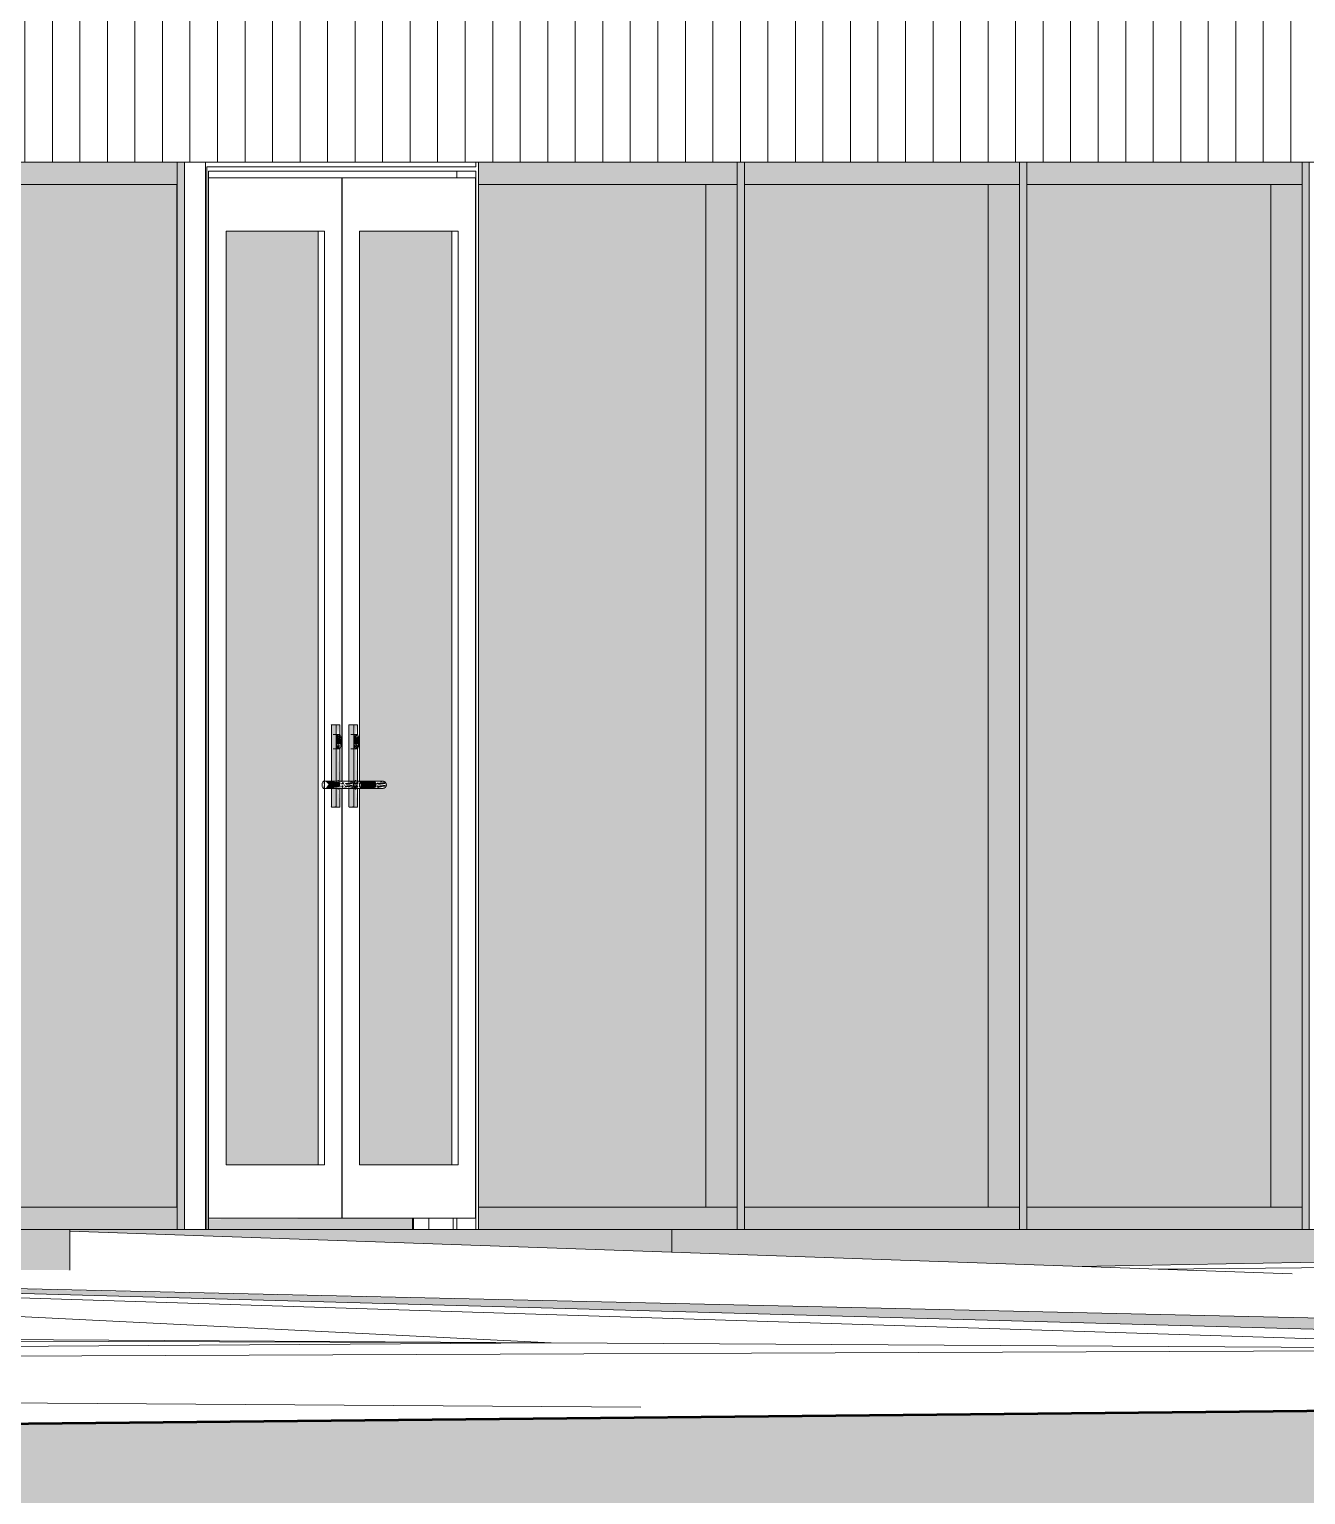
# Model space of a CAD drawing. Header units: millimetres. Extents: x -4612930 to -4329258, y -1064 to 30311.
# Drawn here: x -4512436 to -4509567, y 4603 to 7899 of the extents above; entities that cross this region are included whole.
import ezdxf

# ---------------------------------------------------------------- set-up
doc = ezdxf.new("R2010")
doc.units = ezdxf.units.MM
doc.linetypes.add('AEC_Center', pattern=[24, 12, -4, 4, -4])
for name, color, linetype, lineweight in [('A-DETL', 90, 'Continuous', 18), ('A-DETL-GENF', 92, 'Continuous', 5), ('A-DOOR', 31, 'Continuous', 5), ('A-DOOR-FRAM', 31, 'Continuous', 5), ('A-DOOR-GLAZ', 31, 'Continuous', 5), ('A-FLOR', 192, 'Continuous', 5), ('A-FLOR-LEVL', 51, 'Continuous', 5), ('A-GLAZ-CURT', 52, 'Continuous', 5), ('A-GLAZ-CWMG', 51, 'Continuous', 5), ('A-WALL', 113, 'Continuous', 5), ('A-WALL-PATT', 111, 'Continuous', 5), ('C-TOPO', 7, 'Continuous', 5)]:
    doc.layers.add(name, color=color, linetype=linetype, lineweight=lineweight)

# ---------------------------------------------------------------- blocks, each defined once
blk = doc.blocks.new('X_Door-Panel-Hinge-Standard - Standard-V56-SOUTH WEST')
at = {"layer": 'A-DOOR-GLAZ'}
h = blk.add_hatch(color=256, dxfattribs=at)
h.paths.add_polyline_path([(-4511668.5, 5345), (-4511486, 5345), (-4511486, 7445), (-4511693.2, 7445), (-4511693.2, 6207), (-4511642.4, 6207.1), (-4511641.4, 6205.7), (-4511635.9, 6204), (-4511635.1, 6197.9), (-4511637.1, 6194.3), (-4511642.4, 6192.9), (-4511641.4, 6192), (-4511657.4, 6192.7), (-4511668.7, 6193.2), (-4511693.2, 6193), (-4511693.2, 5345)])
h.paths.add_polyline_path([(-4511693.2, 6195.3), (-4511690.1, 6200), (-4511693.2, 6204.7), (-4511693.2, 6200)])
at = {"layer": 'A-DOOR'}
for p, q in [((-4511732.3, 6207.1), (-4511732.3, 7565)), ((-4511432.8, 7565), (-4511732.3, 7565)), ((-4511432.8, 7565), (-4511432.8, 5225)), ((-4511693.2, 7445), (-4511471.8, 7445)), ((-4511693.2, 6207), (-4511693.2, 7445)), ((-4511471.8, 7445), (-4511471.8, 5345)), ((-4511693.2, 6195.3), (-4511693.2, 6204.7)), ((-4511732.3, 5225), (-4511732.3, 6192.9)), ((-4511693.2, 5345), (-4511693.2, 6193)), ((-4511471.8, 5345), (-4511693.2, 5345)), ((-4511432.8, 5225), (-4511732.3, 5225))]:
    blk.add_line(p, q, dxfattribs=at)
at = {"layer": 'A-DOOR-GLAZ'}
blk.add_line((-4511486, 7445), (-4511486, 5345), dxfattribs=at)
blk = doc.blocks.new('X_Door-Panel-Hinge-Standard - Standard-V57-SOUTH WEST')
at = {"layer": 'A-DOOR-GLAZ'}
blk.add_hatch(color=256, dxfattribs=at).paths.add_polyline_path([(-4511898.6, 5345), (-4511786.2, 5345), (-4511786.2, 7445), (-4511993.4, 7445), (-4511993.4, 5345), (-4511936.5, 5345)])
at = {"layer": 'A-DOOR'}
for p, q in [((-4512032.5, 5225), (-4512032.5, 7565)), ((-4511732.9, 7565), (-4512032.5, 7565)), ((-4511732.9, 7565), (-4511732.9, 6206.8)), ((-4511993.4, 5345), (-4511993.4, 7445)), ((-4511993.4, 7445), (-4511772, 7445)), ((-4511772, 7445), (-4511772, 5345)), ((-4511732.9, 6193.2), (-4511732.9, 5225)), ((-4511772, 5345), (-4511993.4, 5345)), ((-4511732.9, 5225), (-4512032.5, 5225))]:
    blk.add_line(p, q, dxfattribs=at)
at = {"layer": 'A-DOOR-GLAZ'}
blk.add_line((-4511786.2, 5345), (-4511786.2, 7445), dxfattribs=at)
blk = doc.blocks.new('X_Door-Frame-Wood - Standard-2885437-SOUTH WEST')
at = {"layer": 'A-DOOR-FRAM'}
for p, q in [((-4512039.6, 7600), (-4512039.6, 5200)), ((-4512033.1, 5200), (-4512033.1, 7580)), ((-4512033.1, 7580), (-4511432.1, 7580)), ((-4511474.7, 7565), (-4511474.7, 7580)), ((-4511432.1, 5200), (-4511432.1, 7580)), ((-4511425.6, 7600), (-4511425.6, 5200)), ((-4511572.1, 5225), (-4511572.1, 5200)), ((-4511537.6, 5225), (-4511537.6, 5200)), ((-4511482.8, 5225), (-4511482.8, 5200)), ((-4511474.7, 5200), (-4511474.7, 5225))]:
    blk.add_line(p, q, dxfattribs=at)
blk = doc.blocks.new('X_Door-Handle-Lockwood 4800 Series Lever - Standard-V58-SOUTH WEST')
at = {"layer": 'A-DOOR'}
h = blk.add_hatch(color=256, dxfattribs=at)
h.paths.add_polyline_path([(-4511745.8, 6151), (-4511747.1, 6193.2), (-4511756.7, 6192.1), (-4511756.7, 6151)])
h.paths.add_polyline_path([(-4511745.8, 6206.7), (-4511745.8, 6334), (-4511756.7, 6334), (-4511756.7, 6207.9), (-4511747.1, 6206.8)])
h = blk.add_hatch(color=256, dxfattribs=at)
h.paths.add_polyline_path([(-4511737.4, 6151), (-4511740.8, 6190.3), (-4511743.2, 6191.3), (-4511744.6, 6190), (-4511745.8, 6151)])
h.paths.add_polyline_path([(-4511744, 6206.6), (-4511741.6, 6210), (-4511738.5, 6210.7), (-4511740.8, 6281.3), (-4511743.2, 6282.3), (-4511744.8, 6281.9), (-4511744.4, 6206.6)])
h.paths.add_polyline_path([(-4511738.3, 6206.9), (-4511737.4, 6206.9), (-4511738.4, 6206.9)])
h.paths.add_polyline_path([(-4511737.7, 6303), (-4511737.7, 6305.2), (-4511738.1, 6303)])
h.paths.add_polyline_path([(-4511741.6, 6313), (-4511738.4, 6335), (-4511745.3, 6334), (-4511744.9, 6331.3)])
for points in [[(-4511744.9, 6303), (-4511741.6, 6303), (-4511741.6, 6311.7), (-4511745.3, 6310.1), (-4511745.1, 6303)], [(-4511744.9, 6291), (-4511741.6, 6291), (-4511741.6, 6303), (-4511745.1, 6303)], [(-4511741.4, 6303), (-4511738.4, 6303), (-4511740.6, 6307.6), (-4511741.4, 6305.6), (-4511741.6, 6303)], [(-4511741.1, 6282.3), (-4511740.8, 6284.6), (-4511744.4, 6291), (-4511744.9, 6289), (-4511743.2, 6282.3), (-4511741.2, 6282.3)], [(-4511735.2, 6204.8), (-4511736.2, 6206.9), (-4511735.1, 6205.6)], [(-4511717, 6200), (-4511709.1, 6202.1), (-4511711, 6205.7), (-4511726.2, 6203.5), (-4511723.5, 6200), (-4511722.1, 6200)], [(-4511725.4, 6194.3), (-4511709.8, 6196), (-4511708.8, 6200), (-4511725.7, 6197.9), (-4511726, 6194.3)], [(-4511735.1, 6193.1), (-4511737.4, 6194.1), (-4511735.4, 6193.1)]]:
    blk.add_hatch(color=256, dxfattribs=at).paths.add_polyline_path(points)
h = blk.add_hatch(color=256, dxfattribs=at)
h.paths.add_polyline_path([(-4511735, 6291), (-4511735, 6303), (-4511741.6, 6303), (-4511741.6, 6291), (-4511737.4, 6291)])
h.paths.add_polyline_path([(-4511738.3, 6281), (-4511737.7, 6289.9), (-4511741.4, 6288.4), (-4511738.4, 6281.1)])
h.paths.add_polyline_path([(-4511735, 6303), (-4511739.1, 6312.7), (-4511741.1, 6308), (-4511737.4, 6304.9)])
h = blk.add_hatch(color=256, dxfattribs=at)
h.paths.add_polyline_path([(-4511740.6, 6283.9), (-4511740.4, 6286), (-4511740.7, 6284.2)])
h.paths.add_polyline_path([(-4511741.4, 6288.4), (-4511741.1, 6291), (-4511741.5, 6289.1)])
h = blk.add_hatch(color=256, dxfattribs=at)
h.paths.add_polyline_path([(-4511738.4, 6200), (-4511735.4, 6202.2), (-4511737.4, 6205.9), (-4511762, 6207.5), (-4511768.6, 6206.9), (-4511762, 6200), (-4511739.3, 6200)])
h.paths.add_polyline_path([(-4511732, 6200), (-4511728.9, 6202.1), (-4511730.3, 6207), (-4511732.8, 6204.9), (-4511732.2, 6200.7)])
h = blk.add_hatch(color=256, dxfattribs=at)
h.paths.add_polyline_path([(-4511757.2, 6192.1), (-4511735.2, 6196), (-4511737.4, 6200), (-4511764, 6200), (-4511768.6, 6193.1), (-4511758.1, 6192.2)])
h.paths.add_polyline_path([(-4511733.2, 6192.8), (-4511729.1, 6194.7), (-4511730.3, 6200), (-4511732.4, 6197.9), (-4511733.2, 6192.9)])
h = blk.add_hatch(color=256, dxfattribs=at)
h.paths.add_polyline_path([(-4511728.7, 6200), (-4511725.7, 6202.1), (-4511727.9, 6202.1), (-4511728.8, 6201.3)])
h.paths.add_polyline_path([(-4511732.2, 6200.7), (-4511733.2, 6204.7), (-4511735.1, 6201.9), (-4511732.3, 6200.8)])
h.paths.add_polyline_path([(-4511728.8, 6201.7), (-4511727.6, 6206.6), (-4511729.1, 6205.3), (-4511728.9, 6202.1)])
h = blk.add_hatch(color=256, dxfattribs=at)
h.paths.add_polyline_path([(-4511723.5, 6192), (-4511729, 6196), (-4511727, 6193.2), (-4511725.9, 6192.8)])
h.paths.add_polyline_path([(-4511732.8, 6195.1), (-4511733.2, 6198.9), (-4511735.1, 6195.9), (-4511732.9, 6195.2)])
h.paths.add_polyline_path([(-4511726.2, 6196.5), (-4511726.4, 6200), (-4511727.9, 6197.9), (-4511726.4, 6196.6)])
for p, q in [((-4511756.7, 6207.9), (-4511756.7, 6334)), ((-4511745.5, 6335), (-4511756.4, 6335)), ((-4511756.4, 6335), (-4511748.6, 6335)), ((-4511745.8, 6334), (-4511745.8, 6206.7)), ((-4511737.7, 6335), (-4511745.5, 6335)), ((-4511737.4, 6308.5), (-4511737.4, 6334)), ((-4511738.3, 6313), (-4511752.5, 6313)), ((-4511744.9, 6291), (-4511744.9, 6303)), ((-4511741.6, 6303), (-4511741.6, 6291)), ((-4511735, 6291), (-4511735, 6303)), ((-4511752.5, 6281), (-4511738.3, 6281)), ((-4511737.4, 6206.7), (-4511737.4, 6281.9)), ((-4511767.3, 6208), (-4511774.8, 6208)), ((-4511733.1, 6208), (-4511752.5, 6208)), ((-4511716.4, 6208), (-4511733, 6208)), ((-4511774.8, 6192), (-4511767.3, 6192)), ((-4511756.7, 6151), (-4511756.7, 6192.1)), ((-4511752.5, 6192), (-4511733.1, 6192)), ((-4511745.8, 6193.3), (-4511745.8, 6151)), ((-4511737.4, 6151), (-4511737.4, 6193.1)), ((-4511733, 6192), (-4511716.4, 6192)), ((-4511756.4, 6150), (-4511745.5, 6150)), ((-4511748.6, 6150), (-4511756.4, 6150)), ((-4511745.5, 6150), (-4511737.7, 6150))]:
    blk.add_line(p, q, dxfattribs=at)
at = {"layer": 'A-DOOR', "flags": 128}
for points in [[(-4511733, 6208), (-4511733.3, 6208), (-4511733.7, 6208), (-4511734.2, 6208), (-4511734.7, 6208), (-4511735.2, 6208), (-4511735.8, 6208), (-4511736.4, 6208), (-4511737, 6208), (-4511737.7, 6208), (-4511738.4, 6208), (-4511739.1, 6208), (-4511739.9, 6208), (-4511740.7, 6208), (-4511741.5, 6208), (-4511742.4, 6208), (-4511743.3, 6208), (-4511744.2, 6208), (-4511745.1, 6208), (-4511746, 6208), (-4511747, 6208), (-4511748, 6208), (-4511749, 6208), (-4511750, 6208), (-4511751.1, 6208), (-4511752.1, 6208), (-4511753.2, 6208), (-4511754.2, 6208), (-4511755.3, 6208), (-4511756.4, 6208), (-4511757.4, 6208), (-4511758.5, 6208), (-4511759.6, 6208), (-4511760.7, 6208), (-4511761.7, 6208), (-4511762.8, 6208), (-4511763.9, 6208), (-4511764.9, 6208), (-4511766, 6208), (-4511767, 6208), (-4511767.3, 6208)], [(-4511733.1, 6208), (-4511732.1, 6208), (-4511731.1, 6208), (-4511730.1, 6208), (-4511729.1, 6208), (-4511728.2, 6208), (-4511727.3, 6208), (-4511726.4, 6208), (-4511725.5, 6208), (-4511724.7, 6208), (-4511723.9, 6208), (-4511723.1, 6208), (-4511722.3, 6208), (-4511721.6, 6208), (-4511720.9, 6208), (-4511720.2, 6208), (-4511719.6, 6208), (-4511719, 6208), (-4511718.4, 6208), (-4511717.9, 6208), (-4511717.5, 6208), (-4511717, 6208), (-4511716.6, 6208), (-4511716.3, 6208), (-4511715.9, 6208), (-4511715.7, 6208), (-4511715.4, 6208), (-4511715.2, 6208), (-4511715.1, 6208), (-4511715, 6208), (-4511714.9, 6208), (-4511714.9, 6208)], [(-4511714.9, 6208), (-4511714.9, 6208), (-4511715, 6208), (-4511715.1, 6208), (-4511715.2, 6208), (-4511715.4, 6208), (-4511715.7, 6208), (-4511715.9, 6208), (-4511716.3, 6208), (-4511716.4, 6208)], [(-4511714.9, 6208), (-4511714.6, 6208), (-4511714.3, 6208), (-4511713.9, 6207.9), (-4511713.6, 6207.9), (-4511713.3, 6207.8), (-4511713, 6207.8), (-4511712.7, 6207.7), (-4511712.4, 6207.6), (-4511712.1, 6207.5), (-4511711.8, 6207.4), (-4511711.5, 6207.2), (-4511711.2, 6207.1), (-4511710.9, 6206.9), (-4511710.6, 6206.8), (-4511710.4, 6206.6), (-4511710.1, 6206.4), (-4511709.9, 6206.2), (-4511709.6, 6206), (-4511709.4, 6205.8), (-4511709.2, 6205.6), (-4511708.9, 6205.3), (-4511708.7, 6205.1), (-4511708.5, 6204.8), (-4511708.3, 6204.6), (-4511708.2, 6204.3), (-4511708, 6204), (-4511707.8, 6203.8), (-4511707.7, 6203.5), (-4511707.6, 6203.2), (-4511707.4, 6202.9), (-4511707.3, 6202.6), (-4511707.2, 6202.3), (-4511707.1, 6202), (-4511707.1, 6201.7), (-4511707, 6201.4), (-4511707, 6201), (-4511706.9, 6200.7), (-4511706.9, 6200.4), (-4511706.9, 6200.1), (-4511706.9, 6200)], [(-4511706.9, 6200), (-4511706.9, 6199.7), (-4511706.9, 6199.4), (-4511706.9, 6199), (-4511707, 6198.7), (-4511707, 6198.4), (-4511707.1, 6198.1), (-4511707.2, 6197.8), (-4511707.3, 6197.5), (-4511707.4, 6197.2), (-4511707.5, 6196.9), (-4511707.7, 6196.6), (-4511707.8, 6196.3), (-4511707.9, 6196), (-4511708.1, 6195.8), (-4511708.3, 6195.5), (-4511708.5, 6195.2), (-4511708.7, 6195), (-4511708.9, 6194.7), (-4511709.1, 6194.5), (-4511709.3, 6194.3), (-4511709.6, 6194), (-4511709.8, 6193.8), (-4511710, 6193.6), (-4511710.3, 6193.4), (-4511710.6, 6193.3), (-4511710.8, 6193.1), (-4511711.1, 6192.9), (-4511711.4, 6192.8), (-4511711.7, 6192.7), (-4511712, 6192.5), (-4511712.3, 6192.4), (-4511712.6, 6192.3), (-4511712.9, 6192.3), (-4511713.2, 6192.2), (-4511713.5, 6192.1), (-4511713.8, 6192.1), (-4511714.2, 6192), (-4511714.5, 6192), (-4511714.8, 6192), (-4511714.9, 6192)], [(-4511767.3, 6192), (-4511766.3, 6192), (-4511765.2, 6192), (-4511764.2, 6192), (-4511763.1, 6192), (-4511762, 6192), (-4511761, 6192), (-4511759.9, 6192), (-4511758.8, 6192), (-4511757.7, 6192), (-4511756.6, 6192), (-4511755.6, 6192), (-4511754.5, 6192), (-4511753.4, 6192), (-4511752.4, 6192), (-4511751.3, 6192), (-4511750.3, 6192), (-4511749.3, 6192), (-4511748.3, 6192), (-4511747.3, 6192), (-4511746.3, 6192), (-4511745.4, 6192), (-4511744.4, 6192), (-4511743.5, 6192), (-4511742.6, 6192), (-4511741.8, 6192), (-4511740.9, 6192), (-4511740.1, 6192), (-4511739.3, 6192), (-4511738.6, 6192), (-4511737.9, 6192), (-4511737.2, 6192), (-4511736.6, 6192), (-4511735.9, 6192), (-4511735.4, 6192), (-4511734.8, 6192), (-4511734.3, 6192), (-4511733.9, 6192), (-4511733.4, 6192), (-4511733.1, 6192), (-4511733, 6192)], [(-4511714.9, 6192), (-4511714.9, 6192), (-4511715, 6192), (-4511715.1, 6192), (-4511715.2, 6192), (-4511715.4, 6192), (-4511715.7, 6192), (-4511715.9, 6192), (-4511716.3, 6192), (-4511716.6, 6192), (-4511717, 6192), (-4511717.5, 6192), (-4511717.9, 6192), (-4511718.5, 6192), (-4511719, 6192), (-4511719.6, 6192), (-4511720.2, 6192), (-4511720.9, 6192), (-4511721.6, 6192), (-4511722.3, 6192), (-4511723.1, 6192), (-4511723.9, 6192), (-4511724.7, 6192), (-4511725.5, 6192), (-4511726.4, 6192), (-4511727.3, 6192), (-4511728.2, 6192), (-4511729.2, 6192), (-4511730.1, 6192), (-4511731.1, 6192), (-4511732.1, 6192), (-4511733.1, 6192)], [(-4511716.4, 6192), (-4511716, 6192), (-4511715.7, 6192), (-4511715.5, 6192), (-4511715.3, 6192), (-4511715.1, 6192), (-4511715, 6192), (-4511714.9, 6192), (-4511714.9, 6192)]]:
    blk.add_lwpolyline(points, dxfattribs=at)
at = {"layer": 'A-DOOR'}
for centre, major_axis, start_param, end_param in [((-4511756.4, 6334), (0, 1), 0, 1.570796), ((-4511748.6, 6334), (0, 1), 4.712389, 6.283185), ((-4511745.5, 6334), (0, 1), 0, 1.570796), ((-4511737.7, 6334), (0, 1), 4.712389, 6.021386), ((-4511741.6, 6303), (0, 10), 6.021386, 7.853982), ((-4511738.3, 6303), (0, 10), 4.712389, 7.853982), ((-4511741.6, 6303), (0, 10), 4.712389, 4.974188), ((-4511741.6, 6291), (0, 10), 1.570796, 3.665191), ((-4511738.3, 6291), (0, 10), 1.570796, 4.712389), ((-4511774.8, 6200), (0, 8), 4.712389, 7.853982), ((-4511774.8, 6200), (0, 8), 1.570796, 4.712389), ((-4511741.6, 6200), (0, 10), 5.497787, 7.068583), ((-4511741.6, 6200), (0, 10), 2.356194, 3.926991), ((-4511756.4, 6151), (0, 1), 1.570796, 3.141593), ((-4511748.6, 6151), (0, 1), 3.141593, 4.712389), ((-4511745.5, 6151), (0, 1), 1.570796, 3.141593), ((-4511737.7, 6151), (0, 1), 3.141593, 4.712389)]:
    blk.add_ellipse(centre, major_axis=major_axis, ratio=0.325575, start_param=start_param, end_param=end_param, dxfattribs=at)
blk = doc.blocks.new('X_Door-Handle-Lockwood 4800 Series Lever - Standard-V59-SOUTH WEST')
at = {"layer": 'A-DOOR'}
for points in [[(-4511714.9, 6151), (-4511706.1, 6151), (-4511707.4, 6334), (-4511717, 6334), (-4511717, 6205.7), (-4511709.8, 6204), (-4511709.1, 6197.9), (-4511711, 6194.3), (-4511717, 6194.3), (-4511717, 6151)], [(-4511705.4, 6303), (-4511701.8, 6303), (-4511701.8, 6311.7), (-4511705.6, 6309.4), (-4511705.5, 6304.9)], [(-4511705.1, 6291), (-4511701.8, 6291), (-4511701.8, 6303), (-4511705.4, 6303)], [(-4511703.5, 6282.3), (-4511701, 6284.6), (-4511704.7, 6291), (-4511705.1, 6289.2), (-4511704, 6283.5)], [(-4511701.9, 6193.1), (-4511695.4, 6195), (-4511698.6, 6200), (-4511705.2, 6197.9), (-4511703.5, 6193.1), (-4511702.1, 6193.1)], [(-4511698.6, 6200), (-4511695.9, 6202.1), (-4511696, 6206.9), (-4511704.7, 6204.8), (-4511703.5, 6200), (-4511699.1, 6200)], [(-4511655.6, 6200), (-4511655, 6202.1), (-4511657.4, 6207.3), (-4511668.7, 6206.8), (-4511693.2, 6207), (-4511693.2, 6204.7), (-4511690.1, 6200), (-4511657.4, 6200)], [(-4511663.2, 6192.1), (-4511655.2, 6194.5), (-4511655.6, 6200), (-4511690.1, 6200), (-4511693.2, 6193), (-4511667.5, 6192.9)], [(-4511653.7, 6194.3), (-4511635.9, 6196), (-4511635.1, 6200), (-4511651.8, 6197.9), (-4511652.6, 6195.8)], [(-4511650.5, 6200), (-4511635.1, 6202.1), (-4511637.1, 6205.7), (-4511652.5, 6204), (-4511650.9, 6200)]]:
    blk.add_hatch(color=256, dxfattribs=at).paths.add_polyline_path(points)
h = blk.add_hatch(color=256, dxfattribs=at)
h.paths.add_polyline_path([(-4511706.1, 6151), (-4511697.7, 6151), (-4511701, 6190.3), (-4511703.5, 6191.3), (-4511704.9, 6190), (-4511705.1, 6181.4)])
h.paths.add_polyline_path([(-4511706.1, 6151), (-4511705.4, 6303), (-4511706.1, 6281.9), (-4511706.1, 6190)])
h.paths.add_polyline_path([(-4511705, 6202.6), (-4511701.9, 6210), (-4511698.7, 6210.7), (-4511701, 6281.3), (-4511703.5, 6282.3), (-4511705, 6281.3), (-4511705, 6203)])
h.paths.add_polyline_path([(-4511698.6, 6206.9), (-4511697.7, 6206.9), (-4511698.6, 6210.7)])
h.paths.add_polyline_path([(-4511698.2, 6311.7), (-4511697.7, 6312.7), (-4511698.1, 6312.7)])
h.paths.add_polyline_path([(-4511701.9, 6313), (-4511698.6, 6335), (-4511705.6, 6334), (-4511705.1, 6331.3)])
h = blk.add_hatch(color=256, dxfattribs=at)
h.paths.add_polyline_path([(-4511701.8, 6291), (-4511695.3, 6291), (-4511695.3, 6303), (-4511698.6, 6310.5), (-4511701.8, 6303)])
h.paths.add_polyline_path([(-4511698.6, 6281), (-4511695.4, 6288.4), (-4511701.8, 6291), (-4511698.6, 6281.1)])
h = blk.add_hatch(color=256, dxfattribs=at)
h.paths.add_polyline_path([(-4511700.9, 6283.9), (-4511700.3, 6286.1), (-4511701, 6284.6)])
h.paths.add_polyline_path([(-4511698.7, 6289.7), (-4511698.6, 6291), (-4511700.7, 6290.5)])
h = blk.add_hatch(color=256, dxfattribs=at)
h.paths.add_polyline_path([(-4511645.9, 6207.2), (-4511646.8, 6205.7), (-4511644, 6205.7), (-4511641.4, 6208)])
h.paths.add_polyline_path([(-4511654.8, 6200), (-4511651.8, 6202.1), (-4511650.9, 6205.7), (-4511655.1, 6204), (-4511654.8, 6200.4)])
h = blk.add_hatch(color=256, dxfattribs=at)
h.paths.add_polyline_path([(-4511641.4, 6192), (-4511646.8, 6194.3), (-4511645.9, 6192.8)])
h.paths.add_polyline_path([(-4511645.9, 6192.8), (-4511649.6, 6194.3), (-4511652.5, 6196), (-4511652.5, 6200), (-4511655, 6197.9), (-4511653.7, 6193.8), (-4511649.3, 6192.9)])
for p, q in [((-4511717, 6205.7), (-4511717, 6334)), ((-4511705.8, 6335), (-4511716.7, 6335)), ((-4511716.7, 6335), (-4511708.9, 6335)), ((-4511706.1, 6334), (-4511706.1, 6151)), ((-4511698, 6335), (-4511705.8, 6335)), ((-4511697.7, 6312.3), (-4511697.7, 6334)), ((-4511698.6, 6313), (-4511712.8, 6313)), ((-4511705.1, 6291), (-4511705.1, 6303)), ((-4511701.8, 6303), (-4511701.8, 6291)), ((-4511695.3, 6291), (-4511695.3, 6303)), ((-4511712.8, 6281), (-4511698.6, 6281)), ((-4511697.7, 6206.9), (-4511697.7, 6281.9)), ((-4511693.4, 6208), (-4511712.8, 6208)), ((-4511659.2, 6208), (-4511666.8, 6208)), ((-4511642.5, 6208), (-4511659.1, 6208)), ((-4511717, 6151), (-4511717, 6194.3)), ((-4511712.8, 6192), (-4511693.4, 6192)), ((-4511697.7, 6151), (-4511697.7, 6193.3)), ((-4511666.8, 6192), (-4511659.2, 6192)), ((-4511659.1, 6192), (-4511642.5, 6192)), ((-4511716.7, 6150), (-4511705.8, 6150)), ((-4511708.9, 6150), (-4511716.7, 6150)), ((-4511705.8, 6150), (-4511698, 6150))]:
    blk.add_line(p, q, dxfattribs=at)
at = {"layer": 'A-DOOR', "flags": 128}
for points in [[(-4511659.1, 6208), (-4511659.4, 6208), (-4511659.8, 6208), (-4511660.3, 6208), (-4511660.8, 6208), (-4511661.3, 6208), (-4511661.9, 6208), (-4511662.5, 6208), (-4511663.1, 6208), (-4511663.8, 6208), (-4511664.5, 6208), (-4511665.2, 6208), (-4511666, 6208), (-4511666.8, 6208), (-4511667.6, 6208), (-4511668.5, 6208), (-4511669.4, 6208), (-4511670.3, 6208), (-4511671.2, 6208), (-4511672.1, 6208), (-4511673.1, 6208), (-4511674.1, 6208), (-4511675.1, 6208), (-4511676.1, 6208), (-4511677.1, 6208), (-4511678.2, 6208), (-4511679.2, 6208), (-4511680.3, 6208), (-4511681.4, 6208), (-4511682.5, 6208), (-4511683.5, 6208), (-4511684.6, 6208), (-4511685.7, 6208), (-4511686.8, 6208), (-4511687.8, 6208), (-4511688.9, 6208), (-4511690, 6208), (-4511691, 6208), (-4511692.1, 6208), (-4511693.1, 6208), (-4511693.4, 6208)], [(-4511659.2, 6208), (-4511658.2, 6208), (-4511657.2, 6208), (-4511656.2, 6208), (-4511655.2, 6208), (-4511654.3, 6208), (-4511653.4, 6208), (-4511652.5, 6208), (-4511651.6, 6208), (-4511650.8, 6208), (-4511649.9, 6208), (-4511649.2, 6208), (-4511648.4, 6208), (-4511647.7, 6208), (-4511647, 6208), (-4511646.3, 6208), (-4511645.7, 6208), (-4511645.1, 6208), (-4511644.5, 6208), (-4511644, 6208), (-4511643.5, 6208), (-4511643.1, 6208), (-4511642.7, 6208), (-4511642.3, 6208), (-4511642, 6208), (-4511641.8, 6208), (-4511641.5, 6208), (-4511641.3, 6208), (-4511641.2, 6208), (-4511641.1, 6208), (-4511641, 6208), (-4511641, 6208)], [(-4511641, 6208), (-4511641, 6208), (-4511641.1, 6208), (-4511641.2, 6208), (-4511641.3, 6208), (-4511641.5, 6208), (-4511641.8, 6208), (-4511642, 6208), (-4511642.4, 6208), (-4511642.5, 6208)], [(-4511641, 6208), (-4511640.7, 6208), (-4511640.3, 6208), (-4511640, 6207.9), (-4511639.7, 6207.9), (-4511639.4, 6207.8), (-4511639.1, 6207.8), (-4511638.8, 6207.7), (-4511638.5, 6207.6), (-4511638.2, 6207.5), (-4511637.9, 6207.4), (-4511637.6, 6207.2), (-4511637.3, 6207.1), (-4511637, 6206.9), (-4511636.7, 6206.8), (-4511636.5, 6206.6), (-4511636.2, 6206.4), (-4511636, 6206.2), (-4511635.7, 6206), (-4511635.5, 6205.8), (-4511635.2, 6205.6), (-4511635, 6205.3), (-4511634.8, 6205.1), (-4511634.6, 6204.8), (-4511634.4, 6204.6), (-4511634.3, 6204.3), (-4511634.1, 6204), (-4511633.9, 6203.8), (-4511633.8, 6203.5), (-4511633.6, 6203.2), (-4511633.5, 6202.9), (-4511633.4, 6202.6), (-4511633.3, 6202.3), (-4511633.2, 6202), (-4511633.2, 6201.7), (-4511633.1, 6201.4), (-4511633.1, 6201), (-4511633, 6200.7), (-4511633, 6200.4), (-4511633, 6200.1), (-4511633, 6200)], [(-4511633, 6200), (-4511633, 6199.7), (-4511633, 6199.4), (-4511633, 6199), (-4511633.1, 6198.7), (-4511633.1, 6198.4), (-4511633.2, 6198.1), (-4511633.3, 6197.8), (-4511633.4, 6197.5), (-4511633.5, 6197.2), (-4511633.6, 6196.9), (-4511633.7, 6196.6), (-4511633.9, 6196.3), (-4511634, 6196), (-4511634.2, 6195.8), (-4511634.4, 6195.5), (-4511634.6, 6195.2), (-4511634.8, 6195), (-4511635, 6194.7), (-4511635.2, 6194.5), (-4511635.4, 6194.3), (-4511635.6, 6194), (-4511635.9, 6193.8), (-4511636.1, 6193.6), (-4511636.4, 6193.4), (-4511636.7, 6193.3), (-4511636.9, 6193.1), (-4511637.2, 6192.9), (-4511637.5, 6192.8), (-4511637.8, 6192.7), (-4511638.1, 6192.5), (-4511638.4, 6192.4), (-4511638.7, 6192.3), (-4511639, 6192.3), (-4511639.3, 6192.2), (-4511639.6, 6192.1), (-4511639.9, 6192.1), (-4511640.3, 6192), (-4511640.6, 6192), (-4511640.9, 6192), (-4511641, 6192)], [(-4511693.4, 6192), (-4511692.4, 6192), (-4511691.3, 6192), (-4511690.3, 6192), (-4511689.2, 6192), (-4511688.1, 6192), (-4511687.1, 6192), (-4511686, 6192), (-4511684.9, 6192), (-4511683.8, 6192), (-4511682.7, 6192), (-4511681.7, 6192), (-4511680.6, 6192), (-4511679.5, 6192), (-4511678.5, 6192), (-4511677.4, 6192), (-4511676.4, 6192), (-4511675.4, 6192), (-4511674.4, 6192), (-4511673.4, 6192), (-4511672.4, 6192), (-4511671.4, 6192), (-4511670.5, 6192), (-4511669.6, 6192), (-4511668.7, 6192), (-4511667.9, 6192), (-4511667, 6192), (-4511666.2, 6192), (-4511665.4, 6192), (-4511664.7, 6192), (-4511664, 6192), (-4511663.3, 6192), (-4511662.7, 6192), (-4511662, 6192), (-4511661.5, 6192), (-4511660.9, 6192), (-4511660.4, 6192), (-4511660, 6192), (-4511659.5, 6192), (-4511659.2, 6192), (-4511659.1, 6192)], [(-4511641, 6192), (-4511641, 6192), (-4511641.1, 6192), (-4511641.2, 6192), (-4511641.3, 6192), (-4511641.5, 6192), (-4511641.8, 6192), (-4511642, 6192), (-4511642.4, 6192), (-4511642.7, 6192), (-4511643.1, 6192), (-4511643.6, 6192), (-4511644, 6192), (-4511644.6, 6192), (-4511645.1, 6192), (-4511645.7, 6192), (-4511646.3, 6192), (-4511647, 6192), (-4511647.7, 6192), (-4511648.4, 6192), (-4511649.2, 6192), (-4511650, 6192), (-4511650.8, 6192), (-4511651.6, 6192), (-4511652.5, 6192), (-4511653.4, 6192), (-4511654.3, 6192), (-4511655.3, 6192), (-4511656.2, 6192), (-4511657.2, 6192), (-4511658.2, 6192), (-4511659.2, 6192)], [(-4511642.5, 6192), (-4511642.1, 6192), (-4511641.8, 6192), (-4511641.6, 6192), (-4511641.4, 6192), (-4511641.2, 6192), (-4511641.1, 6192), (-4511641, 6192), (-4511641, 6192)]]:
    blk.add_lwpolyline(points, dxfattribs=at)
at = {"layer": 'A-DOOR'}
for centre, major_axis, start_param, end_param in [((-4511716.7, 6334), (0, 1), 0, 1.570796), ((-4511708.9, 6334), (0, 1), 4.712389, 6.283185), ((-4511705.8, 6334), (0, 1), 0, 1.570796), ((-4511698, 6334), (0, 1), 4.712389, 6.021386), ((-4511701.9, 6303), (0, 10), 5.497787, 7.853982), ((-4511698.6, 6303), (0, 10), 4.712389, 7.853982), ((-4511701.9, 6291), (0, 10), 1.570796, 3.926991), ((-4511698.6, 6291), (0, 10), 1.570796, 4.712389), ((-4511701.9, 6200), (0, 10), 5.497787, 7.853982), ((-4511701.9, 6200), (0, 10), 1.570796, 3.926991), ((-4511716.7, 6151), (0, 1), 1.570796, 3.141593), ((-4511708.9, 6151), (0, 1), 3.141593, 4.712389), ((-4511705.8, 6151), (0, 1), 1.570796, 3.141593), ((-4511698, 6151), (0, 1), 3.141593, 4.712389)]:
    blk.add_ellipse(centre, major_axis=major_axis, ratio=0.325575, start_param=start_param, end_param=end_param, dxfattribs=at)
blk = doc.blocks.new('System Panel - Glazed-1459856-SOUTH WEST')
at = {"layer": 'A-GLAZ-CURT'}
blk.add_hatch(color=256, dxfattribs=at).paths.add_polyline_path([(-4512358.9, 5250), (-4512103.7, 5250), (-4512103.7, 7550), (-4512543.1, 7550), (-4512543.1, 5250)])
blk.add_line((-4512103.7, 5250), (-4512103.7, 7550), dxfattribs=at)
blk = doc.blocks.new('Rectangular Mullion - 50x100mm-1459854-SOUTH WEST')
at = {"layer": 'A-GLAZ-CWMG'}
blk.add_hatch(color=256, dxfattribs=at).paths.add_polyline_path([(-4512179.6, 7550), (-4512103.2, 7550), (-4512103.7, 7600), (-4512543.1, 7600), (-4512543.1, 7550), (-4512197.7, 7550)])
for p, q in [((-4512103.2, 7600), (-4512103.2, 7550)), ((-4512103.2, 7550), (-4512543.1, 7550))]:
    blk.add_line(p, q, dxfattribs=at)
blk = doc.blocks.new('Rectangular Mullion - 50x100mm-1459855-SOUTH WEST')
at = {"layer": 'A-GLAZ-CWMG'}
blk.add_hatch(color=256, dxfattribs=at).paths.add_polyline_path([(-4512179.6, 5200), (-4512103.2, 5200), (-4512103.7, 5250), (-4512543.1, 5250), (-4512543.1, 5200), (-4512182.9, 5200)])
for p, q in [((-4512543.2, 5250), (-4512103.2, 5250)), ((-4512103.2, 5250), (-4512103.2, 5200))]:
    blk.add_line(p, q, dxfattribs=at)
blk = doc.blocks.new('Rectangular Mullion - 50x100mm-V60-SOUTH WEST')
at = {"layer": 'A-GLAZ-CWMG'}
blk.add_hatch(color=256, dxfattribs=at).paths.add_polyline_path([(-4512086.9, 5200), (-4512086.9, 7600), (-4512103.2, 7600), (-4512103.2, 5200)])
for p, q in [((-4512103.2, 5200), (-4512103.2, 7600)), ((-4512086.9, 5200), (-4512086.9, 7600))]:
    blk.add_line(p, q, dxfattribs=at)
blk = doc.blocks.new('System Panel - Glazed-V61-SOUTH WEST')
at = {"layer": 'A-GLAZ-CURT'}
blk.add_hatch(color=256, dxfattribs=at).paths.add_polyline_path([(-4511425.6, 5250), (-4510915, 5250), (-4510915, 7550), (-4511425.6, 7550), (-4511425.6, 5427.3)])
blk.add_line((-4510915, 5250), (-4510915, 7550), dxfattribs=at)
blk = doc.blocks.new('System Panel - Glazed-V62-SOUTH WEST')
at = {"layer": 'A-GLAZ-CURT'}
blk.add_hatch(color=256, dxfattribs=at).paths.add_polyline_path([(-4510517.8, 5250), (-4510280.1, 5250), (-4510280.1, 7550), (-4510828.2, 7550), (-4510828.2, 5250)])
blk.add_line((-4510280.1, 5250), (-4510280.1, 7550), dxfattribs=at)
blk = doc.blocks.new('Rectangular Mullion - 50x100mm-V63-SOUTH WEST')
at = {"layer": 'A-GLAZ-CWMG'}
blk.add_hatch(color=256, dxfattribs=at).paths.add_polyline_path([(-4510939.1, 7550), (-4510844.5, 7550), (-4510844.5, 7600), (-4511425.6, 7600), (-4511425.6, 7550), (-4510978.1, 7550)])
for p in [(-4510844.5, 7600), (-4511425.6, 7550)]:
    blk.add_line(p, (-4510844.5, 7550), dxfattribs=at)
blk = doc.blocks.new('Rectangular Mullion - 50x100mm-V64-SOUTH WEST')
at = {"layer": 'A-GLAZ-CWMG'}
blk.add_hatch(color=256, dxfattribs=at).paths.add_polyline_path([(-4510304.2, 7550), (-4510209.7, 7550), (-4510209.7, 7600), (-4510828.2, 7600), (-4510828.2, 7550)])
for p, q in [((-4510828.2, 7550), (-4510828.2, 7600)), ((-4510209.7, 7600), (-4510209.7, 7550)), ((-4510828.2, 7550), (-4510209.7, 7550))]:
    blk.add_line(p, q, dxfattribs=at)
blk = doc.blocks.new('Rectangular Mullion - 50x100mm-V65-SOUTH WEST')
at = {"layer": 'A-GLAZ-CWMG'}
blk.add_hatch(color=256, dxfattribs=at).paths.add_polyline_path([(-4510939.1, 5200), (-4510844.5, 5200), (-4510844.5, 5250), (-4511425.6, 5250), (-4511425.6, 5200), (-4510978.1, 5200)])
for q in [(-4511425.7, 5250), (-4510844.5, 5200)]:
    blk.add_line((-4510844.5, 5250), q, dxfattribs=at)
blk = doc.blocks.new('Rectangular Mullion - 50x100mm-V66-SOUTH WEST')
at = {"layer": 'A-GLAZ-CWMG'}
blk.add_hatch(color=256, dxfattribs=at).paths.add_polyline_path([(-4510209.7, 5200), (-4510209.7, 5250), (-4510828.2, 5250), (-4510828.2, 5200), (-4510248.7, 5200)])
for p, q in [((-4510828.2, 5200), (-4510828.2, 5250)), ((-4510209.7, 5250), (-4510828.2, 5250)), ((-4510209.7, 5250), (-4510209.7, 5200))]:
    blk.add_line(p, q, dxfattribs=at)
blk = doc.blocks.new('Rectangular Mullion - 50x100mm-V67-SOUTH WEST')
at = {"layer": 'A-GLAZ-CWMG'}
blk.add_line((-4511573.9, 5200), (-4511573.9, 5225), dxfattribs=at)
blk = doc.blocks.new('Rectangular Mullion - 50x100mm-V68-SOUTH WEST')
at = {"layer": 'A-GLAZ-CWMG'}
for points in [[(-4510828.2, 5200), (-4510828.2, 7600), (-4510844.5, 7600), (-4510844.5, 5200)], [(-4510898.7, 5250), (-4510844.5, 5250), (-4510844.5, 7550), (-4510915, 7550), (-4510915, 5250)]]:
    blk.add_hatch(color=256, dxfattribs=at).paths.add_polyline_path(points)
for p, q in [((-4510844.5, 7600), (-4510844.5, 5200)), ((-4510828.2, 5200), (-4510828.2, 7600))]:
    blk.add_line(p, q, dxfattribs=at)
blk = doc.blocks.new('Rectangular Mullion - 50x100mm-V169-SOUTH WEST')
at = {"layer": 'A-GLAZ-CWMG'}
blk.add_hatch(color=256, dxfattribs=at).paths.add_polyline_path([(-4511668.5, 5200), (-4511573.9, 5200), (-4511573.9, 5225), (-4512033.1, 5223), (-4512032.5, 5200), (-4511693.2, 5200)])

msp = doc.modelspace()

# ---------------------------------------------------------------- hatches: boundary and pattern name
at = {"layer": 'A-DETL-GENF'}
msp.add_hatch(color=7, dxfattribs=at).paths.add_polyline_path([(-4600274.1, -839.6), (-4482440.1, -839.6), (-4482440.1, 4650.3), (-4488993.4, 4768), (-4490265, 4769.2), (-4497595.9, 4824.6), (-4506419.4, 4823), (-4518714.6, 4700), (-4521396.9, 4200), (-4526485.6, 3577.1), (-4531971.9, 3961.8), (-4533347.6, 4203.4), (-4539483.8, 4416.1), (-4544068.6, 4414.2), (-4552864.4, 4291), (-4563007.3, 4090.4), (-4574805.1, 3861.1), (-4583400.9, 3628.3), (-4589835.3, 3375.3), (-4595687, 2554.2), (-4600274.1, 2554.2), (-4600274.1, 1439.3)])
at = {"layer": 'A-FLOR'}
for points in [[(-4512344.8, 5108.4), (-4512344.8, 5200), (-4512833.1, 5200), (-4512833.1, 5110.7), (-4512358.9, 5108.5)], [(-4510991, 5148.9), (-4510991, 5200), (-4512344.8, 5200), (-4512344.8, 5196.5), (-4511208.2, 5156.6)], [(-4510077.8, 5116.9), (-4509494.7, 5127.1), (-4509494.7, 5200), (-4510991, 5200), (-4510991, 5148.9), (-4510166.6, 5120)]]:
    msp.add_hatch(color=256, dxfattribs=at).paths.add_polyline_path(points)
at = {"layer": 'A-WALL-PATT'}
h = msp.add_hatch(dxfattribs=at)
h.set_pattern_fill('FP_14', color=256, style=0, pattern_type=2)
h.set_pattern_definition([(90, (-4502919.34, 7600), (-61.859, 4e-15), [])])
h.paths.add_polyline_path([(-4520183.8, 7600), (-4519643.8, 7600), (-4519642.6, 9617.5), (-4519636.4, 9619.6), (-4517800, 9962.8), (-4517802.1, 9971.4), (-4521083.6, 10143.4), (-4521083.6, 9989.1), (-4521087.5, 9986.9), (-4522927.3, 9643.1), (-4522927.3, 7600), (-4520644.1, 7600)])
h.paths.add_polyline_path([(-4524844.3, 7600), (-4523138.8, 7600), (-4523137.6, 9767.5), (-4523131.4, 9769.6), (-4521295.1, 10112.8), (-4521295.1, 10154.5), (-4524294.5, 10311.6), (-4524294.5, 10159.1), (-4524298.4, 10156.9), (-4526138.2, 9813.1), (-4526138.2, 7600), (-4526106.7, 7600), (-4526106.7, 8400), (-4525716, 8400), (-4525716, 7600), (-4524901.8, 7600)])
h.paths.add_polyline_path([(-4529817.5, 7600), (-4529468.7, 7600), (-4529467.5, 10117.5), (-4529461.3, 10119.6), (-4527625, 10462.8), (-4527625, 10486.2), (-4530278.6, 10625.3), (-4530278.6, 10539.1), (-4530282.5, 10536.9), (-4532122.3, 10193.1), (-4532122.3, 9288.6), (-4530858.5, 9288.6), (-4530858.5, 8800), (-4529817.5, 8800), (-4529817.5, 7700)])
h.paths.add_polyline_path([(-4526349.7, 7600), (-4526348.5, 9937.5), (-4526342.3, 9939.6), (-4524506, 10282.8), (-4524506, 10322.7), (-4527413.5, 10475.1), (-4527413.5, 10339.1), (-4527417.4, 10336.9), (-4529257.3, 9993.1), (-4529257.3, 7600), (-4526397.7, 7600)])
h.paths.add_polyline_path([(-4512358.9, 7600), (-4509173.3, 7600), (-4509172.1, 9077.5), (-4509165.9, 9079.6), (-4507334, 9422.8), (-4510699.4, 9599.2), (-4510699.4, 9549.1), (-4510703.3, 9546.9), (-4512543.1, 9203.1), (-4512543.1, 7600)])
h.paths.add_polyline_path([(-4512754.6, 7600), (-4512753.4, 9327.5), (-4512747.2, 9329.6), (-4511169.6, 9623.8), (-4512404.5, 9688.5), (-4512404.5, 9639.1), (-4512408.4, 9636.9), (-4514248.2, 9293.1), (-4514248.2, 7600), (-4512819.2, 7600)])
h.paths.add_polyline_path([(-4514459.7, 7600), (-4514458.5, 9417.5), (-4514455.8, 9418.9), (-4512877.4, 9713.3), (-4514151.8, 9780.1), (-4514151.8, 9739.1), (-4514155.7, 9736.9), (-4515995.6, 9393.1), (-4515995.6, 7600), (-4514660.4, 7600)])
h.paths.add_polyline_path([(-4516207.1, 7600), (-4516205.9, 9517.5), (-4516199.6, 9519.6), (-4514660.4, 9806.7), (-4517588.5, 9960.2), (-4517588.5, 9839.1), (-4517592.4, 9836.9), (-4519432.3, 9493.1), (-4519432.3, 7600), (-4516271.4, 7600)])
h.paths.add_polyline_path([(-4508961.8, 7600), (-4506907.1, 7600), (-4506905.9, 8917.5), (-4506899.7, 8919.6), (-4505063.3, 9262.8), (-4505063.3, 9303.8), (-4507118, 9411.5), (-4507118, 9299.1), (-4507121.9, 9296.9), (-4508961.8, 8953.1), (-4508961.8, 7706.2)])
h.paths.add_polyline_path([(-4506695.6, 7600), (-4503696.9, 7600), (-4503695.7, 8837.5), (-4503689.5, 8839.6), (-4502887.3, 8989.2), (-4502887.3, 9189.7), (-4504851.8, 9292.7), (-4504851.8, 9139.1), (-4504855.7, 9136.9), (-4506695.6, 8793.1), (-4506695.6, 7706.2)])
h.paths.add_polyline_path([(-4503485.4, 7600), (-4502887.3, 7600), (-4502887.3, 8825.3), (-4503485.4, 8713.1), (-4503485.4, 7621)])
h.paths.add_polyline_path([(-4532333.8, 9288.6), (-4532332.6, 10317.5), (-4532326.4, 10319.6), (-4530597.7, 10642), (-4533294.9, 10783.3), (-4533294.9, 9288.6), (-4532381.5, 9288.6)])
h.paths.add_polyline_path([(-4511043.9, 9647.2), (-4511037.7, 9648.4), (-4512404.5, 9721.4), (-4512404.5, 9718.6), (-4511179.4, 9654.4)])
h.paths.add_polyline_path([(-4512751.7, 9736.8), (-4512738.6, 9739.2), (-4514151.8, 9814.6), (-4514151.8, 9810.1), (-4512819.2, 9740.3)])
h.paths.add_polyline_path([(-4514534.3, 9830.2), (-4514513.9, 9834), (-4517588.5, 9998.1), (-4517588.5, 9990.2), (-4514556.1, 9831.3)])
h.paths.add_polyline_path([(-4517800, 10001.3), (-4517800, 10009.4), (-4521083.6, 10184.6), (-4521083.6, 10173.4), (-4517882.4, 10005.6)])
h.paths.add_polyline_path([(-4521295.1, 10184.5), (-4521295.1, 10195.9), (-4524294.5, 10356), (-4524294.5, 10341.7), (-4521334.6, 10186.6)])
h.paths.add_polyline_path([(-4524506, 10352.8), (-4524506, 10367.3), (-4527413.5, 10522.5), (-4527413.5, 10505.1), (-4524556.6, 10355.4)])
h.paths.add_polyline_path([(-4527625, 10516.2), (-4527625, 10533.8), (-4530278.6, 10675.5), (-4530278.6, 10655.3), (-4527778.6, 10524.3)])
h.paths.add_polyline_path([(-4530490, 10666.4), (-4530490, 10686.8), (-4533294.9, 10837.2), (-4533294.9, 10813.4), (-4530491.1, 10666.4)])
at = {"layer": 'C-TOPO'}
msp.add_hatch(color=256, dxfattribs=at).paths.add_polyline_path([(-4507786.4, 4927), (-4506419.4, 4930), (-4514430.2, 5110.2), (-4507895.2, 4930)])

# ---------------------------------------------------------------- linework, layer by layer
at = {"layer": 'A-DETL', "lineweight": 5}
for p, q in [((-4512344.8, 5200), (-4507513, 5200)), ((-4512344.8, 5200), (-4508327, 5200)), ((-4512344.8, 5200), (-4509140.9, 5200)), ((-4512344.8, 5200), (-4509954.9, 5200)), ((-4507574.1, 5200), (-4512344.8, 5200)), ((-4508388, 5200), (-4512344.8, 5200)), ((-4509202, 5200), (-4512344.8, 5200)), ((-4510015.9, 5200), (-4512344.8, 5200)), ((-4510829.9, 5200), (-4512344.8, 5200)), ((-4511643.8, 5200), (-4512344.8, 5200)), ((-4511804.9, 5200), (-4506699.1, 5200)), ((-4510991, 5200), (-4505885.2, 5200)), ((-4505132.3, 5200), (-4510238.1, 5200))]:
    msp.add_line(p, q, dxfattribs=at)
at = {"layer": 'A-DETL', "lineweight": 50}
msp.add_line((-4506265.8, 4824.6), (-4518714.6, 4700), dxfattribs=at)
at = {"layer": 'A-FLOR'}
for p, q in [((-4517014.2, 5200), (-4507463.9, 5200)), ((-4512344.8, 5200), (-4512344.8, 5108.4)), ((-4510991, 5200), (-4510991, 5148.9)), ((-4510077.8, 5116.9), (-4505342.3, 5200)), ((-4503472.3, 5170), (-4509897.9, 5110.6)), ((-4514787.2, 5120), (-4507786.4, 4927)), ((-4514787.2, 5120), (-4508784.7, 4930)), ((-4514787.2, 5120), (-4511262.7, 4945)), ((-4511262.7, 4945), (-4515252, 4919.2)), ((-4513743.6, 4953), (-4511262.7, 4945)), ((-4511262.7, 4945), (-4512866.1, 4955)), ((-4511262.7, 4945), (-4508784.7, 4930)), ((-4508784.7, 4930), (-4515252, 4903.4)), ((-4515252, 4829.3), (-4511061.3, 4800))]:
    msp.add_line(p, q, dxfattribs=at)
at = {"layer": 'A-FLOR-LEVL', "linetype": 'AEC_Center'}
for p, q in [((-4612130.4, 7600), (-4477321.8, 7600)), ((-4612130.4, 5200), (-4477321.8, 5200))]:
    msp.add_line(p, q, dxfattribs=at)
at = {"layer": 'A-WALL'}
for p, q in [((-4512543.1, 7600), (-4509173.3, 7600)), ((-4512039.6, 7600), (-4512039.6, 5200)), ((-4512036.4, 5200), (-4512036.4, 7590)), ((-4512036.4, 7590), (-4511432.1, 7590)), ((-4511432.1, 7590), (-4511432.1, 7600))]:
    msp.add_line(p, q, dxfattribs=at)
at = {"layer": 'C-TOPO'}
for p, q in [((-4512344.8, 5196.5), (-4509597.2, 5100)), ((-4506419.4, 4930), (-4514787.2, 5120))]:
    msp.add_line(p, q, dxfattribs=at)

# ---------------------------------------------------------------- block references
at = {"layer": 'A-DOOR'}
for name in ['X_Door-Frame-Wood - Standard-2885437-SOUTH WEST', 'X_Door-Panel-Hinge-Standard - Standard-V57-SOUTH WEST', 'X_Door-Panel-Hinge-Standard - Standard-V56-SOUTH WEST', 'X_Door-Handle-Lockwood 4800 Series Lever - Standard-V58-SOUTH WEST', 'X_Door-Handle-Lockwood 4800 Series Lever - Standard-V59-SOUTH WEST']:
    msp.add_blockref(name, (0, 0), dxfattribs=at)
at = {"layer": 'A-GLAZ-CURT'}
for name, p in [('System Panel - Glazed-1459856-SOUTH WEST', (0, 0)), ('System Panel - Glazed-V61-SOUTH WEST', (0, 0)), ('System Panel - Glazed-V62-SOUTH WEST', (0, 0)), ('System Panel - Glazed-V62-SOUTH WEST', (634.9, 0))]:
    msp.add_blockref(name, p, dxfattribs=at)
at = {"layer": 'A-GLAZ-CWMG'}
for name, p in [('Rectangular Mullion - 50x100mm-1459854-SOUTH WEST', (0, 0)), ('Rectangular Mullion - 50x100mm-V60-SOUTH WEST', (0, 0)), ('Rectangular Mullion - 50x100mm-V63-SOUTH WEST', (0, 0)), ('Rectangular Mullion - 50x100mm-V68-SOUTH WEST', (0, 0)), ('Rectangular Mullion - 50x100mm-V64-SOUTH WEST', (0, 0)), ('Rectangular Mullion - 50x100mm-V68-SOUTH WEST', (634.9, 0)), ('Rectangular Mullion - 50x100mm-V64-SOUTH WEST', (634.9, 0)), ('Rectangular Mullion - 50x100mm-V68-SOUTH WEST', (1269.7, 0)), ('Rectangular Mullion - 50x100mm-1459855-SOUTH WEST', (0, 0)), ('Rectangular Mullion - 50x100mm-V65-SOUTH WEST', (0, 0)), ('Rectangular Mullion - 50x100mm-V66-SOUTH WEST', (0, 0)), ('Rectangular Mullion - 50x100mm-V66-SOUTH WEST', (634.9, 0)), ('Rectangular Mullion - 50x100mm-V169-SOUTH WEST', (0, 0)), ('Rectangular Mullion - 50x100mm-V67-SOUTH WEST', (0, 0))]:
    msp.add_blockref(name, p, dxfattribs=at)

doc.saveas('drawing.dxf')
